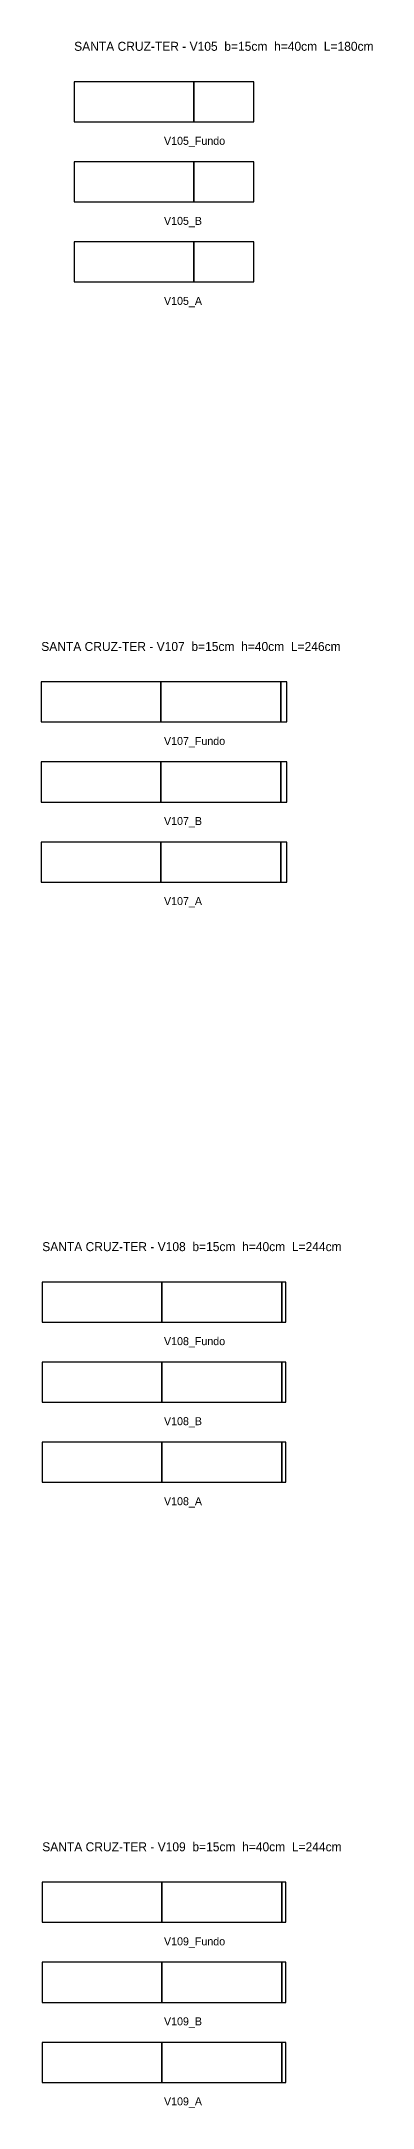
# Model space of a CAD drawing. Header units: metres. Extents: x -175 to 133895, y -11125 to 31642.
# Drawn here: x -123 to 209, y -6325 to -4260 of the extents above; entities that cross this region are included whole.
import ezdxf

# ---------------------------------------------------------------- set-up
doc = ezdxf.new("R2010")
doc.units = ezdxf.units.M

msp = doc.modelspace()

# ---------------------------------------------------------------- linework, layer by layer
at = {"layer": 'Paineis'}
for points in [[(-90, -4340), (30, -4340), (30, -4300), (-90, -4300)], [(30, -4340), (90, -4340), (90, -4300), (30, -4300)], [(-90, -4420), (30, -4420), (30, -4380), (-90, -4380)], [(30, -4420), (90, -4420), (90, -4380), (30, -4380)], [(-90, -4500), (30, -4500), (30, -4460), (-90, -4460)], [(30, -4500), (90, -4500), (90, -4460), (30, -4460)], [(-123, -4940), (-3, -4940), (-3, -4900), (-123, -4900)], [(-3, -4940), (117, -4940), (117, -4900), (-3, -4900)], [(117, -4940), (123, -4940), (123, -4900), (117, -4900)], [(-123, -5020), (-3, -5020), (-3, -4980), (-123, -4980)], [(-3, -5020), (117, -5020), (117, -4980), (-3, -4980)], [(117, -5020), (123, -5020), (123, -4980), (117, -4980)], [(-123, -5100), (-3, -5100), (-3, -5060), (-123, -5060)], [(-3, -5100), (117, -5100), (117, -5060), (-3, -5060)], [(117, -5100), (123, -5100), (123, -5060), (117, -5060)], [(-122, -5540), (-2, -5540), (-2, -5500), (-122, -5500)], [(-2, -5540), (118, -5540), (118, -5500), (-2, -5500)], [(118, -5540), (122, -5540), (122, -5500), (118, -5500)], [(-122, -5620), (-2, -5620), (-2, -5580), (-122, -5580)], [(-2, -5620), (118, -5620), (118, -5580), (-2, -5580)], [(118, -5620), (122, -5620), (122, -5580), (118, -5580)], [(-122, -5700), (-2, -5700), (-2, -5660), (-122, -5660)], [(-2, -5700), (118, -5700), (118, -5660), (-2, -5660)], [(118, -5700), (122, -5700), (122, -5660), (118, -5660)], [(-122, -6140), (-2, -6140), (-2, -6100), (-122, -6100)], [(-2, -6140), (118, -6140), (118, -6100), (-2, -6100)], [(118, -6140), (122, -6140), (122, -6100), (118, -6100)], [(-122, -6220), (-2, -6220), (-2, -6180), (-122, -6180)], [(-2, -6220), (118, -6220), (118, -6180), (-2, -6180)], [(118, -6220), (122, -6220), (122, -6180), (118, -6180)], [(-122, -6300), (-2, -6300), (-2, -6260), (-122, -6260)], [(-2, -6300), (118, -6300), (118, -6260), (-2, -6260)], [(118, -6300), (122, -6300), (122, -6260), (118, -6260)]]:
    msp.add_lwpolyline(points, close=True, dxfattribs=at)

# ---------------------------------------------------------------- texts
at = {"layer": 'NOMENCLATURA', "char_height": 9, "attachment_point": 1}
for s, insert in [('SANTA CRUZ-TER - V105  b=15cm  h=40cm  L=180cm', (-90, -4260)), ('SANTA CRUZ-TER - V107  b=15cm  h=40cm  L=246cm', (-123, -4860)), ('SANTA CRUZ-TER - V108  b=15cm  h=40cm  L=244cm', (-122, -5460)), ('SANTA CRUZ-TER - V109  b=15cm  h=40cm  L=244cm', (-122, -6060))]:
    msp.add_mtext(s, dxfattribs=dict(at, insert=insert))
at = {"layer": 'Texto Secao', "char_height": 8, "attachment_point": 1}
for s, insert in [('V105_Fundo', (0, -4355)), ('V105_B', (0, -4435)), ('V105_A', (0, -4515)), ('V107_Fundo', (0, -4955)), ('V107_B', (0, -5035)), ('V107_A', (0, -5115)), ('V108_Fundo', (0, -5555)), ('V108_B', (0, -5635)), ('V108_A', (0, -5715)), ('V109_Fundo', (0, -6155)), ('V109_B', (0, -6235)), ('V109_A', (0, -6315))]:
    msp.add_mtext(s, dxfattribs=dict(at, insert=insert))

doc.saveas('drawing.dxf')
